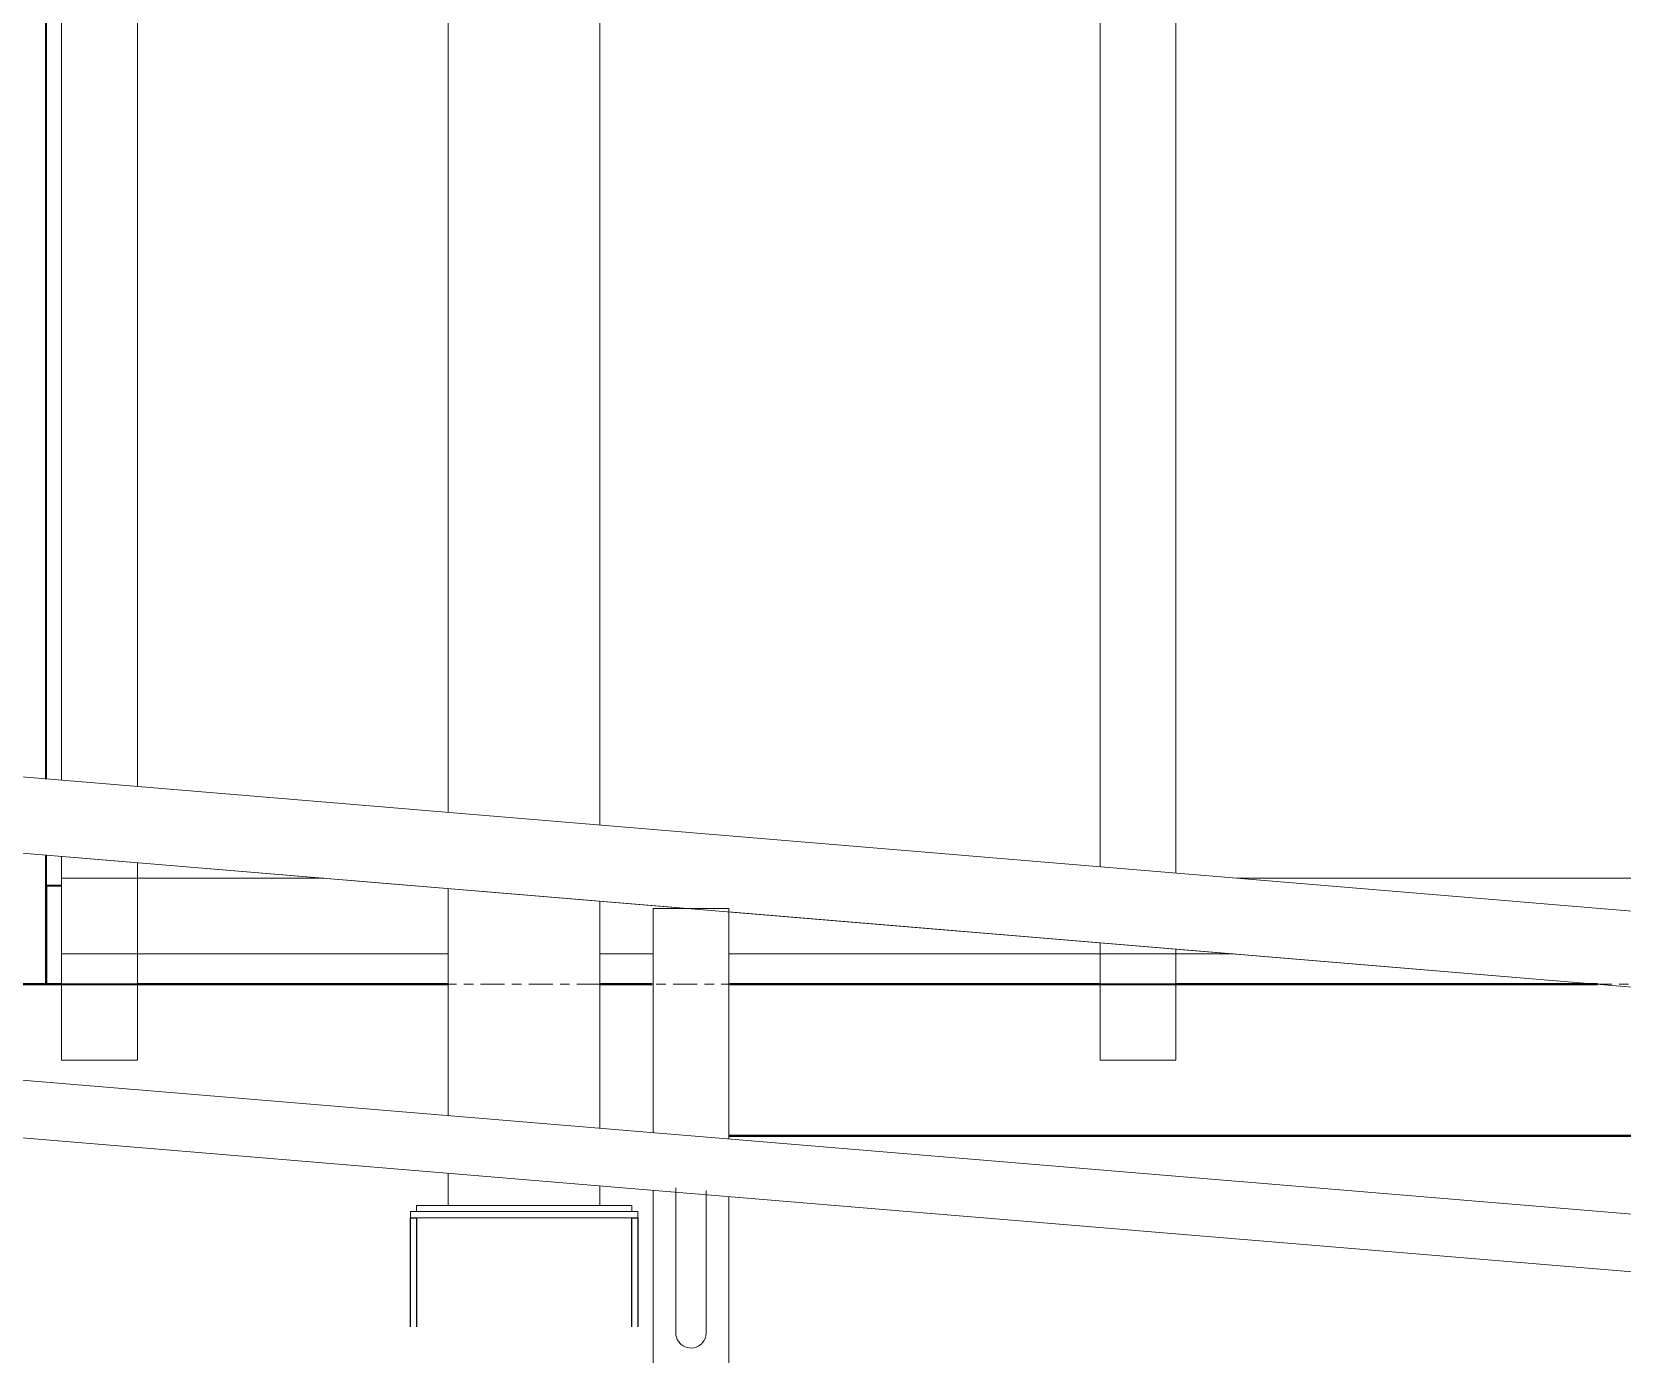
# Model space of a CAD drawing. Header units: millimetres. Extents: x -153298 to 620751, y -313239 to 250031.
# Drawn here: x 130988 to 132037, y -294141 to -293268 of the extents above; entities that cross this region are included whole.
import ezdxf

# ---------------------------------------------------------------- set-up
doc = ezdxf.new("R2010")
doc.units = ezdxf.units.MM
doc.linetypes.add('Centre', pattern=[31.75, 6.35, -4.7625, 15.875, -4.7625])
doc.linetypes.add('DPA_Hidden 500', pattern=[1.4, 0.8, -0.6])
for name, color, linetype, lineweight in [('A-DOOR-E', 7, 'Continuous', 25), ('A-DOOR-HDLN', 7, 'Continuous', 9), ('A-FLOR-E', 7, 'Continuous', 35), ('A-FLOR-HRAL', 7, 'Continuous', 25), ('A-FLOR-LEVL', 7, 'Continuous', 35), ('A-GENM', 7, 'Continuous', 9), ('A-GENM-HDLN', 7, 'DPA_Hidden 500', 9), ('A-GLAZ-CWMG', 7, 'Continuous', 35), ('P-SANR-FIXT', 7, 'Continuous', 35), ('P-SANR-FIXT-HDLN', 7, 'Continuous', 9), ('WALL-E', 7, 'Continuous', 35)]:
    doc.layers.add(name, color=color, linetype=linetype, lineweight=lineweight)

# ---------------------------------------------------------------- blocks, each defined once
blk = doc.blocks.new('Railing - RL7_Baluster Post-V23-2120-01 ENTRANCE 1 SECTION A')
at = {"layer": 'A-FLOR-HRAL', "color": 7, "lineweight": 9}
for p, q in [((-851557.4, 102627.5), (-851557.4, 103600)), ((-851557.4, 102627.5), (-851557.4, 103600)), ((-851507.4, 103600), (-851507.4, 102623.3)), ((-851507.4, 102623.3), (-851507.4, 103600)), ((-851557.4, 102500), (-851557.4, 102577.3)), ((-851507.4, 102573.2), (-851507.4, 102500)), ((-851557.4, 102550), (-851557.4, 102570)), ((-851507.4, 102550), (-851507.4, 102570)), ((-851507.4, 102500), (-851557.4, 102500))]:
    blk.add_line(p, q, dxfattribs=at)
blk = doc.blocks.new('Railing - RL7_Baluster Post-V30-2120-01 ENTRANCE 1 SECTION A')
at = {"layer": 'A-FLOR-HRAL', "color": 7, "lineweight": 9}
for p, q in [((-852242.4, 102684.6), (-852242.4, 103600)), ((-852242.4, 102684.6), (-852242.4, 103600)), ((-852192.4, 103600), (-852192.4, 102680.4)), ((-852192.4, 102680.4), (-852192.4, 103600)), ((-852242.4, 102550), (-852242.4, 102634.4)), ((-852242.4, 102500), (-852242.4, 102634.4)), ((-852192.4, 102630.2), (-852192.4, 102500)), ((-852192.4, 102620), (-852192.4, 102630.2)), ((-852192.4, 102550), (-852192.4, 102570)), ((-852192.4, 102500), (-852242.4, 102500))]:
    blk.add_line(p, q, dxfattribs=at)
blk = doc.blocks.new('Railing - Railing-6650173-2120-01 ENTRANCE 1 SECTION A')
at = {"layer": 'A-FLOR-HRAL', "color": 7, "lineweight": 9}
for p, q in [((-852242.4, 102620), (-852242.4, 102570)), ((-852242.4, 102570), (-852242.4, 102620)), ((-852069.4, 102620), (-852242.4, 102620)), ((-852192.4, 102620), (-852069.4, 102620)), ((-850787.4, 102620), (-851467.3, 102620)), ((-851467.3, 102620), (-850787.4, 102620)), ((-851987.4, 102570), (-852242.4, 102570)), ((-851987.4, 102570), (-852192.4, 102570)), ((-851852.3, 102570), (-851887.4, 102570)), ((-851852.3, 102570), (-851887.4, 102570)), ((-851557.4, 102570), (-851802.3, 102570)), ((-851469.4, 102570), (-851802.3, 102570)), ((-851469.4, 102570), (-851507.4, 102570))]:
    blk.add_line(p, q, dxfattribs=at)
at = {"color": 7}
for name in ['Railing - RL7_Baluster Post-V30-2120-01 ENTRANCE 1 SECTION A', 'Railing - RL7_Baluster Post-V23-2120-01 ENTRANCE 1 SECTION A']:
    blk.add_blockref(name, (0, 0), dxfattribs=at)
blk = doc.blocks.new('Railing - RL7_Baluster Post-V206-2120-01 ENTRANCE 1 SECTION A')
at = {"layer": 'A-FLOR-HRAL', "color": 7, "lineweight": 9}
for p, q in [((-851802.3, 102600), (-851852.3, 102600)), ((-851852.3, 102600), (-851829.4, 102600)), ((-851852.3, 102451.9), (-851852.3, 102600)), ((-851852.3, 102451.9), (-851852.3, 102600)), ((-851802.3, 102447.8), (-851802.3, 102600)), ((-851802.3, 102596.9), (-851802.3, 102447.8)), ((-851852.3, 102201.9), (-851852.3, 102414)), ((-851852.3, 102201.9), (-851852.3, 102414)), ((-851837.3, 102345), (-851837.3, 102415.6)), ((-851817.3, 102414), (-851817.3, 102345)), ((-851802.3, 102409.8), (-851802.3, 102197.8)), ((-851802.3, 102197.8), (-851802.3, 102409.8))]:
    blk.add_line(p, q, dxfattribs=at)
at = {"layer": 'A-FLOR-HRAL', "color": 7, "lineweight": 9, "flags": 128}
for points in [[(-851837.3, 102320), (-851837.3, 102320), (-851837.3, 102320.1), (-851837.3, 102320.2), (-851837.3, 102320.3), (-851837.3, 102320.5), (-851837.3, 102320.7), (-851837.3, 102321), (-851837.3, 102321.3), (-851837.3, 102321.6), (-851837.3, 102322), (-851837.3, 102322.4), (-851837.3, 102322.8), (-851837.3, 102323.3), (-851837.3, 102323.8), (-851837.3, 102324.4), (-851837.3, 102324.9), (-851837.3, 102325.6), (-851837.3, 102326.2), (-851837.3, 102326.9), (-851837.3, 102327.6), (-851837.3, 102328.3), (-851837.3, 102329.1), (-851837.3, 102329.9), (-851837.3, 102330.7), (-851837.3, 102331.5), (-851837.3, 102332.3), (-851837.3, 102333.2), (-851837.3, 102334.1), (-851837.3, 102335), (-851837.3, 102335.9), (-851837.3, 102336.9), (-851837.3, 102337.8), (-851837.3, 102338.8), (-851837.3, 102339.8), (-851837.3, 102340.8), (-851837.3, 102341.7), (-851837.3, 102342.7), (-851837.3, 102343.7), (-851837.3, 102344.7), (-851837.3, 102345)], [(-851817.3, 102345), (-851817.3, 102344), (-851817.3, 102343), (-851817.3, 102342), (-851817.3, 102341), (-851817.3, 102340), (-851817.3, 102339.1), (-851817.3, 102338.1), (-851817.3, 102337.1), (-851817.3, 102336.2), (-851817.3, 102335.3), (-851817.3, 102334.4), (-851817.3, 102333.5), (-851817.3, 102332.6), (-851817.3, 102331.7), (-851817.3, 102330.9), (-851817.3, 102330.1), (-851817.3, 102329.3), (-851817.3, 102328.5), (-851817.3, 102327.8), (-851817.3, 102327.1), (-851817.3, 102326.4), (-851817.3, 102325.7), (-851817.3, 102325.1), (-851817.3, 102324.5), (-851817.3, 102324), (-851817.3, 102323.4), (-851817.3, 102323), (-851817.3, 102322.5), (-851817.3, 102322.1), (-851817.3, 102321.7), (-851817.3, 102321.4), (-851817.3, 102321), (-851817.3, 102320.8), (-851817.3, 102320.6), (-851817.3, 102320.4), (-851817.3, 102320.2), (-851817.3, 102320.1), (-851817.3, 102320), (-851817.3, 102320)]]:
    blk.add_lwpolyline(points, dxfattribs=at)
at = {"layer": 'A-FLOR-HRAL', "color": 7, "lineweight": 9}
for start, end in [(180, 315), (317.7406, 0)]:
    blk.add_arc((-851827.3, 102320), 10, start, end, dxfattribs=at)
blk = doc.blocks.new('Railing - Railing-14391909-2120-01 ENTRANCE 1 SECTION A')
at = {"layer": 'A-FLOR-HRAL', "color": 7, "lineweight": 9}
for p, q in [((-850627.3, 102350), (-856476.2, 102837.4)), ((-856477.8, 102799.4), (-850627.3, 102311.9))]:
    blk.add_line(p, q, dxfattribs=at)
at = {"color": 7}
blk.add_blockref('Railing - RL7_Baluster Post-V206-2120-01 ENTRANCE 1 SECTION A', (0, 0), dxfattribs=at)
blk = doc.blocks.new('Top Rail Type - Top Rail_Internal_-14391923-2120-01 ENTRANCE 1 SECTION A')
at = {"layer": 'A-FLOR-HRAL', "color": 7, "lineweight": 9}
for p, q in [((-850627.3, 102550), (-856476.2, 103037.4)), ((-856476.2, 103037.4), (-850627.3, 102550)), ((-856478.3, 102987.4), (-850627.3, 102499.8)), ((-853002.3, 102697.7), (-851829.4, 102600)), ((-851802.3, 102597.7), (-850654.4, 102502.1))]:
    blk.add_line(p, q, dxfattribs=at)
blk = doc.blocks.new('PB-DRAIN-CHANNEL_TYPE B_GRATING - 175W X 100D-17507704-2120-01 ENTRANCE 1 SECTION A')
at = {"layer": 'P-SANR-FIXT', "color": 7}
for p, q in [((-852187.3, 102550), (-852192.3, 102550)), ((-852022.3, 102550), (-852017.3, 102550))]:
    blk.add_line(p, q, dxfattribs=at)
at = {"layer": 'P-SANR-FIXT', "color": 7, "lineweight": 9}
for p, q in [((-852187.3, 102550), (-852022.3, 102550)), ((-852022.3, 102550), (-852187.3, 102550))]:
    blk.add_line(p, q, dxfattribs=at)
at = {"layer": 'P-SANR-FIXT-HDLN', "color": 7}
blk.add_line((-852192.3, 102550), (-852017.3, 102550), dxfattribs=at)
blk.add_line((-852192.3, 102550), (-852017.3, 102550), dxfattribs=at)
blk.add_line((-852192.3, 102550), (-852017.3, 102550), dxfattribs=at)
blk.add_line((-852192.3, 102550), (-852017.3, 102550), dxfattribs=at)
blk = doc.blocks.new('Rectangular Mullion - DPA-AR_Rectangular_Mullion_Bottom_Left _Flip-17713076-2120-01 ENTRANCE 1 SECTION A')
at = {"layer": 'A-GLAZ-CWMG', "color": 7}
for p, q in [((-852252.7, 102685.4), (-852252.7, 105650)), ((-852252.7, 102685.4), (-852252.7, 105650)), ((-852252.7, 102550), (-852252.7, 102635.3)), ((-852252.7, 102550), (-852252.7, 102635.3)), ((-852252.7, 102550), (-852252.7, 102591)), ((-852252.7, 102550), (-852252.7, 102591)), ((-852317.7, 102550), (-852252.7, 102550)), ((-852252.7, 102550), (-852317.7, 102550)), ((-852252.7, 102550), (-852276.7, 102550)), ((-852276.7, 102550), (-852252.7, 102550))]:
    blk.add_line(p, q, dxfattribs=at)
blk = doc.blocks.new('Rectangular Mullion - DPA-AR_Rectangular_Mullion_Bottom_Left _Flip-17713079-2120-01 ENTRANCE 1 SECTION A')
at = {"layer": 'A-GLAZ-CWMG', "color": 7}
for p, q in [((-852252.7, 102560), (-852252.7, 102591)), ((-852252.7, 102560), (-852252.7, 102591)), ((-852252.7, 102560), (-852252.7, 102591)), ((-852252.7, 102560), (-852252.7, 102591)), ((-852317.2, 102550), (-852252.7, 102550)), ((-852252.7, 102550), (-852317.2, 102550)), ((-852252.7, 102550), (-852276.7, 102550)), ((-852276.7, 102550), (-852252.7, 102550))]:
    blk.add_line(p, q, dxfattribs=at)
blk = doc.blocks.new('Rectangular Mullion - DPA-AR_Rectangular_Mullion_Bottom_Left _Flip-17860733-2120-01 ENTRANCE 1 SECTION A')
at = {"layer": 'A-GLAZ-CWMG', "color": 7}
for p, q in [((-852252.7, 102550), (-852252.7, 102615)), ((-852252.7, 102615), (-852252.7, 102591)), ((-852242.4, 102615), (-852252.7, 102615)), ((-852242.4, 102615), (-852252.7, 102615)), ((-852252.7, 102591), (-852252.7, 102550)), ((-852252.7, 102550), (-852242.4, 102550)), ((-852242.4, 102550), (-852252.7, 102550)), ((-852192.4, 102550), (-851987.4, 102550)), ((-851987.4, 102550), (-852192.4, 102550)), ((-851887.4, 102550), (-851852.9, 102550)), ((-851852.9, 102550), (-851887.4, 102550)), ((-851801.7, 102550), (-851557.4, 102550)), ((-851557.4, 102550), (-851801.7, 102550)), ((-851507.4, 102550), (-851229.4, 102550)), ((-851229.4, 102550), (-851507.4, 102550))]:
    blk.add_line(p, q, dxfattribs=at)
blk = doc.blocks.new('Rectangular Mullion - DPA-AR_Rectangular_Mullion_Bottom_Left _Flip-17860652-2120-01 ENTRANCE 1 SECTION A')
at = {"layer": 'A-GLAZ-CWMG', "color": 7}
for p, q in [((-852252.7, 102560), (-852252.7, 102591)), ((-852252.7, 102591), (-852252.7, 102560)), ((-852252.7, 102550), (-852242.4, 102550)), ((-852242.4, 102550), (-852252.7, 102550)), ((-852192.4, 102550), (-852017.3, 102550)), ((-852017.3, 102550), (-852192.4, 102550))]:
    blk.add_line(p, q, dxfattribs=at)
blk = doc.blocks.new('DPA-STOP LOG-SIDE-GLASS LIFT - SIDE POST-V378-2120-01 ENTRANCE 1 SECTION A')
at = {"layer": 'A-DOOR-E', "color": 7, "lineweight": 9}
for p, q in [((-852008.4, 102404), (-851866.4, 102404)), ((-852008.4, 102400), (-852008.4, 102404)), ((-851995.4, 102404), (-851981.5, 102404)), ((-851981.5, 102404), (-851995.4, 102404)), ((-851893.4, 102404), (-851879.5, 102404)), ((-851879.5, 102404), (-851893.4, 102404)), ((-851866.4, 102400), (-851866.4, 102404)), ((-852012.4, 102400), (-851862.4, 102400)), ((-852012.4, 102396), (-852012.4, 102400)), ((-851862.4, 102396), (-852012.4, 102396)), ((-851866.4, 102400), (-852008.4, 102400)), ((-851995.4, 102400), (-851981.5, 102400)), ((-851981.5, 102400), (-851995.4, 102400)), ((-851893.4, 102400), (-851879.5, 102400)), ((-851879.5, 102400), (-851893.4, 102400)), ((-851862.4, 102396), (-851862.4, 102400))]:
    blk.add_line(p, q, dxfattribs=at)
at = {"layer": 'A-DOOR-E', "color": 7}
for p, q in [((-852012.4, 102324), (-852012.4, 102396)), ((-852012.4, 102396), (-852008.4, 102396)), ((-852008.4, 102396), (-852008.4, 102324)), ((-851866.4, 102324), (-851866.4, 102396)), ((-851866.4, 102396), (-851862.4, 102396)), ((-851862.4, 102396), (-851862.4, 102324))]:
    blk.add_line(p, q, dxfattribs=at)
at = {"layer": 'A-DOOR-HDLN', "color": 7}
for p, q in [((-851987.4, 102663.3), (-851987.4, 103900)), ((-851987.4, 102663.3), (-851987.4, 103900)), ((-851887.4, 102655), (-851887.4, 103900)), ((-851887.4, 102655), (-851887.4, 103900)), ((-851987.4, 102663.3), (-851987.4, 103600)), ((-851987.4, 102663.3), (-851987.4, 103600)), ((-851887.4, 103600), (-851887.4, 102655)), ((-851887.4, 102655), (-851887.4, 103600)), ((-851987.4, 102463.2), (-851987.4, 102613.2)), ((-851987.4, 102463.2), (-851987.4, 102613.2)), ((-851887.4, 102454.9), (-851887.4, 102604.8)), ((-851887.4, 102454.9), (-851887.4, 102604.8)), ((-851987.4, 102550), (-851987.4, 102570)), ((-851987.4, 102550), (-851987.4, 102570)), ((-851887.4, 102570), (-851887.4, 102550)), ((-851887.4, 102550), (-851887.4, 102570)), ((-851987.4, 102404), (-851987.4, 102425.2)), ((-851987.4, 102404), (-851987.4, 102425.2)), ((-851887.4, 102404), (-851887.4, 102416.9)), ((-851887.4, 102404), (-851887.4, 102416.9)), ((-851987.4, 102404), (-851887.4, 102404)), ((-851962.4, 102404), (-851987.4, 102404)), ((-851887.4, 102404), (-851912.4, 102404))]:
    blk.add_line(p, q, dxfattribs=at)
blk = doc.blocks.new('DPA_GM-Stoplogs Line Based - Line Based-17909951-2120-01 ENTRANCE 1 SECTION A')
at = {"layer": 'A-GENM', "color": 7}
for p, q in [((-852317.2, 102550), (-852242.4, 102550)), ((-852242.4, 102550), (-852317.2, 102550)), ((-852192.4, 102550), (-852017.7, 102550)), ((-852017.7, 102550), (-852192.4, 102550))]:
    blk.add_line(p, q, dxfattribs=at)
at = {"layer": 'A-GENM-HDLN', "color": 7}
blk.add_line((-852167.7, 102550), (-852017.3, 102550), dxfattribs=at)
blk = doc.blocks.new('DPA_GM-Stoplogs Line Based - Line Based-V380-2120-01 ENTRANCE 1 SECTION A')
at = {"layer": 'A-GENM', "color": 7}
for p, q in [((-852317.7, 102550), (-852242.4, 102550)), ((-852242.4, 102550), (-852317.7, 102550)), ((-852192.4, 102550), (-852017.7, 102550)), ((-852017.7, 102550), (-852192.4, 102550))]:
    blk.add_line(p, q, dxfattribs=at)
at = {"layer": 'A-GENM-HDLN', "color": 7}
for p, q in [((-852167.7, 102550), (-851987.4, 102550)), ((-851887.4, 102550), (-851852.9, 102550)), ((-851801.7, 102550), (-851557.4, 102550)), ((-851507.4, 102550), (-851229.4, 102550))]:
    blk.add_line(p, q, dxfattribs=at)

msp = doc.modelspace()

# ---------------------------------------------------------------- linework, layer by layer
at = {"layer": 'A-FLOR-E', "color": 7}
for p, q in [((130882.9088, -293896.753), (131262.8157, -293896.753)), ((131007.88, -293896.753), (130933.0657, -293896.753)), ((131232.9177, -293896.753), (131057.88, -293896.753)), ((131362.8157, -293896.753), (131397.3099, -293896.753)), ((131448.581, -293896.753), (132020.8291, -293896.753)), ((132462.8157, -293996.753), (131447.9088, -293996.753)), ((131447.9088, -293996.753), (132462.8157, -293996.753))]:
    msp.add_line(p, q, dxfattribs=at)
at = {"layer": 'A-FLOR-LEVL', "color": 7, "linetype": 'Centre', "lineweight": 9}
msp.add_line((80346.0738, -293896.753), (142186.1125, -293896.753), dxfattribs=at)
at = {"layer": 'WALL-E', "color": 7}
for p, q in [((132462.8157, -293996.753), (131447.9088, -293996.753)), ((131447.9088, -293996.753), (132462.8157, -293996.753)), ((131447.9088, -293996.753), (132462.8157, -293996.753)), ((132462.8157, -293996.753), (131447.9088, -293996.753))]:
    msp.add_line(p, q, dxfattribs=at)

# ---------------------------------------------------------------- block references
at = {"layer": 'A-DOOR-E', "color": 7}
msp.add_blockref('DPA-STOP LOG-SIDE-GLASS LIFT - SIDE POST-V378-2120-01 ENTRANCE 1 SECTION A', (983250.2539, -396446.753), dxfattribs=at)
at = {"layer": 'A-FLOR-HRAL', "color": 7, "lineweight": 9}
for name in ['Railing - Railing-6650173-2120-01 ENTRANCE 1 SECTION A', 'Top Rail Type - Top Rail_Internal_-14391923-2120-01 ENTRANCE 1 SECTION A', 'Railing - Railing-14391909-2120-01 ENTRANCE 1 SECTION A']:
    msp.add_blockref(name, (983250.2539, -396446.753), dxfattribs=at)
at = {"layer": 'A-GENM', "color": 7}
for name in ['DPA_GM-Stoplogs Line Based - Line Based-V380-2120-01 ENTRANCE 1 SECTION A', 'DPA_GM-Stoplogs Line Based - Line Based-17909951-2120-01 ENTRANCE 1 SECTION A']:
    msp.add_blockref(name, (983250.2539, -396446.753), dxfattribs=at)
at = {"layer": 'A-GLAZ-CWMG', "color": 7}
for name in ['Rectangular Mullion - DPA-AR_Rectangular_Mullion_Bottom_Left _Flip-17713076-2120-01 ENTRANCE 1 SECTION A', 'Rectangular Mullion - DPA-AR_Rectangular_Mullion_Bottom_Left _Flip-17713079-2120-01 ENTRANCE 1 SECTION A', 'Rectangular Mullion - DPA-AR_Rectangular_Mullion_Bottom_Left _Flip-17860733-2120-01 ENTRANCE 1 SECTION A', 'Rectangular Mullion - DPA-AR_Rectangular_Mullion_Bottom_Left _Flip-17860652-2120-01 ENTRANCE 1 SECTION A']:
    msp.add_blockref(name, (983250.2539, -396446.753), dxfattribs=at)
at = {"layer": 'P-SANR-FIXT', "color": 7}
msp.add_blockref('PB-DRAIN-CHANNEL_TYPE B_GRATING - 175W X 100D-17507704-2120-01 ENTRANCE 1 SECTION A', (983250.2539, -396446.753), dxfattribs=at)

doc.saveas('drawing.dxf')
